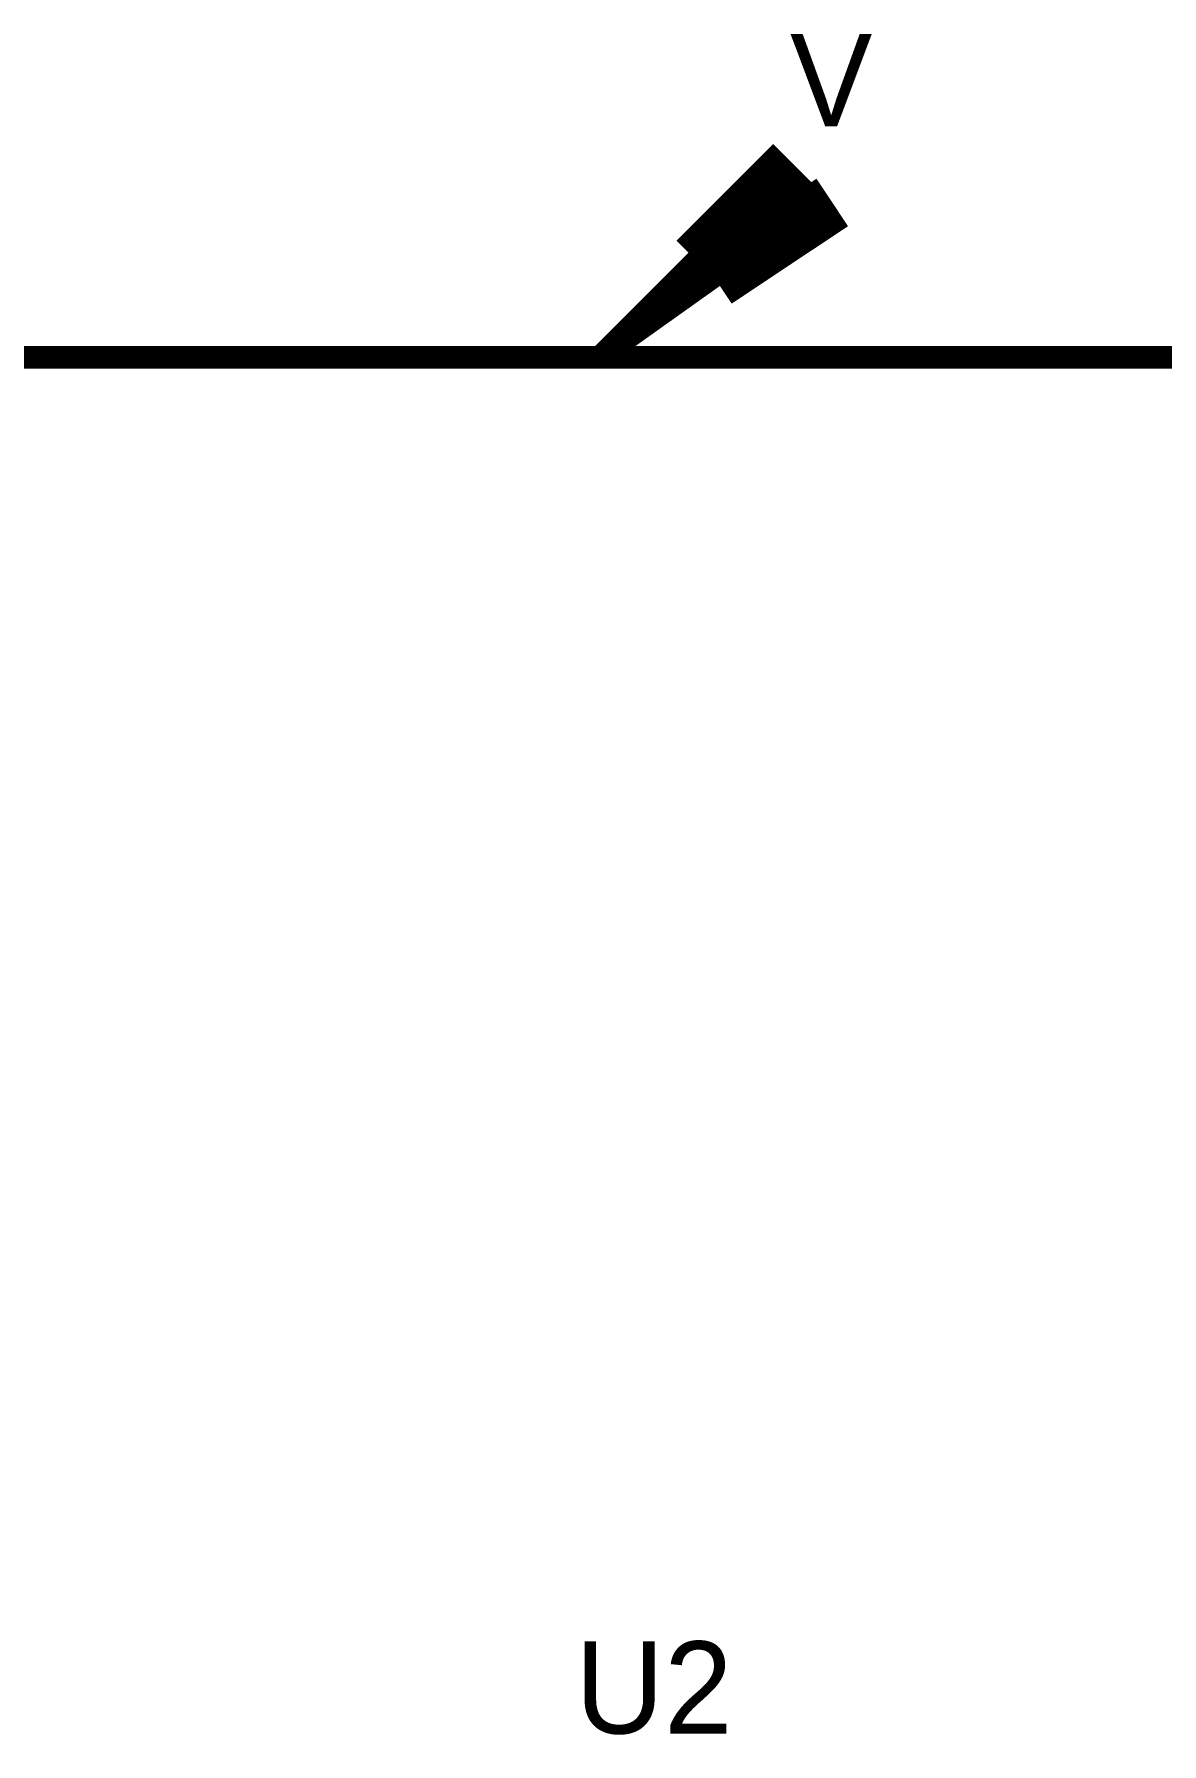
# Model space of a CAD drawing. Header units: inches. Extents: x 0 to 431, y 0 to 297.
# Drawn here: x 68.58 to 83.39, y 80.79 to 103.24 of the extents above; entities that cross this region are included whole.
import ezdxf

# ---------------------------------------------------------------- set-up
doc = ezdxf.new("R2010")
doc.units = ezdxf.units.IN
doc.layers.add('Sheet', color=255, linetype='Continuous')

msp = doc.modelspace()

# ---------------------------------------------------------------- linework, layer by layer
at = {"layer": 'Sheet'}
for points in [[(77.276, 100.267, 0.749, 0.749, 0), (78.545, 101.536, 0.749, 0.749, 0)], [(77.528, 100.015, 0.749, 0.749, 0), (79.057, 101.032, 0.749, 0.749, 0)], [(76.007, 98.999, 0.3, 0.3, 0), (77.528, 100.519, 0.3, 0.3, 0)], [(76.007, 98.999, 0.3, 0.3, 0), (77.789, 100.267, 0.3, 0.3, 0)], [(70.58, 72.903, 0.3, 0.3, 0), (65.506, 72.903, 0.3, 0.3, 0), (65.506, 98.999, 0.3, 0.3, 0), (87.223, 98.999, 0.3, 0.3, 0)]]:
    msp.add_lwpolyline(points, format="xyseb", dxfattribs=at)

# ---------------------------------------------------------------- texts
for s, height, p in [('V', 1.21, (78.503, 102.032)), ('U2', 1.2099, (75.68, 80.926))]:
    msp.add_text(s, height=height, dxfattribs=at).set_placement(p)

doc.saveas('drawing.dxf')
